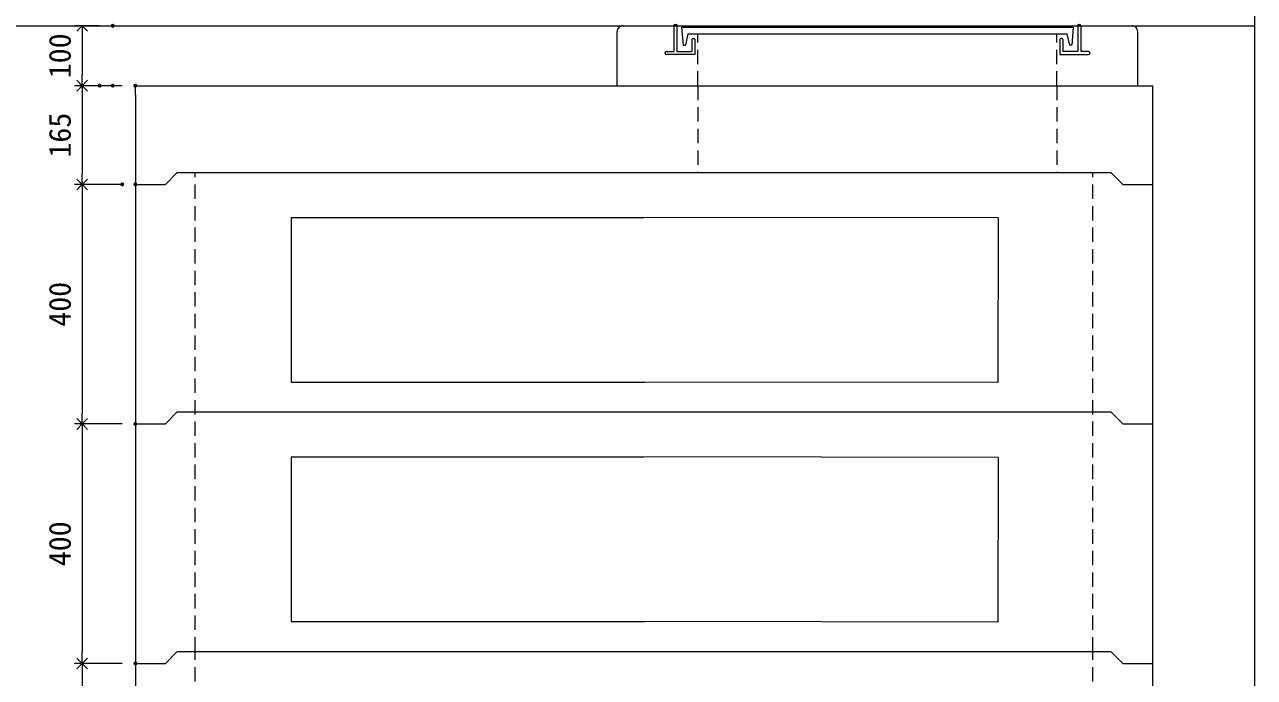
# Model space of a CAD drawing. Units: millimetres, scale not verified. Extents: x -6420 to 6420, y -3029 to 3030.
# Drawn here: x 4365 to 6420, y -659 to 432 of the extents above; entities that cross this region are included whole.
import ezdxf
from ezdxf.enums import TextEntityAlignment as Align

# ---------------------------------------------------------------- set-up
doc = ezdxf.new("R2010")
doc.units = ezdxf.units.MM
doc.header["$LTSCALE"] = 20
doc.header["$PDMODE"] = 32
doc.header["$PDSIZE"] = 4
doc.linetypes.add('DASHED1', pattern=[1.8, 1.2, -0.6])
doc.linetypes.add('USER2', pattern=[50.8, 31.75, -6.35, 6.35, -6.35])
doc.layers.add('0-1_Defpoints', color=7, linetype='Continuous')
for name, color, linetype, lineweight in [('0-2_waku', 7, 'Continuous', 18), ('0-3_gaikei', 7, 'Continuous', 18), ('0-4_kakure', 7, 'DASHED1', 5), ('0-5_sunpou', 7, 'Continuous', 5), ('0-A_futa', 3, 'Continuous', 18), ('0-B_GL', 4, 'Continuous', 18), ('1-2_uchigawa2', 6, 'USER2', 18)]:
    doc.layers.add(name, color=color, linetype=linetype, lineweight=lineweight)
doc.styles.add('ＭＳ ゴシック', font='')
doc.styles.get('ＭＳ ゴシック').set_extended_font_data('MS Gothic')

# ---------------------------------------------------------------- blocks, each defined once
blk = doc.blocks.new('_Open90')
at = {"layer": '0-5_sunpou'}
blk.add_line((0, 0), (-1, 0), dxfattribs=at)
blk.add_lwpolyline([(-0.5, 0.5), (0, 0), (-0.5, -0.5)], dxfattribs=at)
blk = doc.blocks.new('D55')
at = {"layer": '0-1_Defpoints'}
for p in [(7073.38, 2926.83), (7044.21, 2761.83), (7111.24, 2761.83)]:
    blk.add_point(p, dxfattribs=at)
at = {"layer": '0-5_sunpou'}
for p, q in [((7051.38, 2926.83), (7031.21, 2926.83)), ((7044.21, 2908.83), (7044.21, 2779.83)), ((7089.24, 2761.83), (7031.21, 2761.83))]:
    blk.add_line(p, q, dxfattribs=at)
at = {"layer": '0-5_sunpou', "xscale": 18, "yscale": 18}
for p, rotation in [((7044.21, 2926.83), 90), ((7044.21, 2761.83), 270)]:
    blk.add_blockref('_Open90', p, dxfattribs=dict(at, rotation=rotation))
at = {"layer": '0-5_sunpou', "style": 'ＭＳ ゴシック'}
blk.add_text('165', height=36.66, rotation=90, dxfattribs=at).set_placement((7036.21, 2806.83), align=Align.BOTTOM_LEFT)
blk = doc.blocks.new('D56')
at = {"layer": '0-1_Defpoints'}
for p in [(7073.38, 2926.83), (7044.21, 2761.83), (7111.24, 2761.83)]:
    blk.add_point(p, dxfattribs=at)
at = {"layer": '0-5_sunpou'}
for p, q in [((7051.38, 2926.83), (7031.21, 2926.83)), ((7044.21, 2908.83), (7044.21, 2779.83)), ((7089.24, 2761.83), (7031.21, 2761.83))]:
    blk.add_line(p, q, dxfattribs=at)
at = {"layer": '0-5_sunpou', "xscale": 18, "yscale": 18}
for p, rotation in [((7044.21, 2926.83), 90), ((7044.21, 2761.83), 270)]:
    blk.add_blockref('_Open90', p, dxfattribs=dict(at, rotation=rotation))
at = {"layer": '0-5_sunpou', "style": 'ＭＳ ゴシック'}
blk.add_text('165', height=36.66, rotation=90, dxfattribs=at).set_placement((7036.21, 2806.83), align=Align.BOTTOM_LEFT)
blk = doc.blocks.new('D57')
at = {"layer": '0-1_Defpoints'}
for p in [(7133.24, 2761.83), (7044.21, 2361.83), (7133.24, 2361.83)]:
    blk.add_point(p, dxfattribs=at)
at = {"layer": '0-5_sunpou'}
for p, q in [((7111.24, 2761.83), (7031.21, 2761.83)), ((7044.21, 2743.83), (7044.21, 2379.83)), ((7111.24, 2361.83), (7031.21, 2361.83))]:
    blk.add_line(p, q, dxfattribs=at)
at = {"layer": '0-5_sunpou', "xscale": 18, "yscale": 18}
for p, rotation in [((7044.21, 2761.83), 90), ((7044.21, 2361.83), 270)]:
    blk.add_blockref('_Open90', p, dxfattribs=dict(at, rotation=rotation))
at = {"layer": '0-5_sunpou', "style": 'ＭＳ ゴシック'}
blk.add_text('400', height=36.66, rotation=90, dxfattribs=at).set_placement((7036.21, 2524.33), align=Align.BOTTOM_LEFT)
blk = doc.blocks.new('D58')
at = {"layer": '0-1_Defpoints'}
for p in [(7133.24, 2361.83), (7044.21, 1961.83), (7133.24, 1961.83)]:
    blk.add_point(p, dxfattribs=at)
at = {"layer": '0-5_sunpou'}
for p, q in [((7111.24, 2361.83), (7031.21, 2361.83)), ((7044.21, 2343.83), (7044.21, 1979.83)), ((7111.24, 1961.83), (7031.21, 1961.83))]:
    blk.add_line(p, q, dxfattribs=at)
at = {"layer": '0-5_sunpou', "xscale": 18, "yscale": 18}
for p, rotation in [((7044.21, 2361.83), 90), ((7044.21, 1961.83), 270)]:
    blk.add_blockref('_Open90', p, dxfattribs=dict(at, rotation=rotation))
at = {"layer": '0-5_sunpou', "style": 'ＭＳ ゴシック'}
blk.add_text('400', height=36.66, rotation=90, dxfattribs=at).set_placement((7036.21, 2124.33), align=Align.BOTTOM_LEFT)
blk = doc.blocks.new('D50')
at = {"layer": '0-1_Defpoints'}
for p in [(7133.24, 1961.83), (7044.21, 1161.83), (7133.24, 1161.83)]:
    blk.add_point(p, dxfattribs=at)
at = {"layer": '0-5_sunpou'}
for p, q in [((7111.24, 1961.83), (7031.21, 1961.83)), ((7044.21, 1943.83), (7044.21, 1179.83)), ((7111.24, 1161.83), (7031.21, 1161.83))]:
    blk.add_line(p, q, dxfattribs=at)
at = {"layer": '0-5_sunpou', "xscale": 18, "yscale": 18}
for p, rotation in [((7044.21, 1961.83), 90), ((7044.21, 1161.83), 270)]:
    blk.add_blockref('_Open90', p, dxfattribs=dict(at, rotation=rotation))
at = {"layer": '0-5_sunpou', "style": 'ＭＳ ゴシック'}
blk.add_text('800', height=36.66, rotation=90, dxfattribs=at).set_placement((7036.21, 1524.33), align=Align.BOTTOM_LEFT)
blk = doc.blocks.new('D86')
at = {"layer": '0-1_Defpoints'}
for p in [(7095.38, 3026.83), (7044.21, 2926.83), (7095.38, 2926.83)]:
    blk.add_point(p, dxfattribs=at)
at = {"layer": '0-5_sunpou'}
for p, q in [((7073.38, 3026.83), (7031.21, 3026.83)), ((7044.21, 3008.83), (7044.21, 2944.83)), ((7073.38, 2926.83), (7031.21, 2926.83))]:
    blk.add_line(p, q, dxfattribs=at)
at = {"layer": '0-5_sunpou', "xscale": 18, "yscale": 18}
for p, rotation in [((7044.21, 3026.83), 90), ((7044.21, 2926.83), 270)]:
    blk.add_blockref('_Open90', p, dxfattribs=dict(at, rotation=rotation))
at = {"layer": '0-5_sunpou', "style": 'ＭＳ ゴシック'}
blk.add_text('100', height=36.66, rotation=90, dxfattribs=at).set_placement((7036.21, 2939.33), align=Align.BOTTOM_LEFT)
blk = doc.blocks.new('D81')
at = {"layer": '0-1_Defpoints'}
for p in [(7095.38, 3026.83), (7044.21, 2926.83), (7133.24, 2926.83)]:
    blk.add_point(p, dxfattribs=at)
at = {"layer": '0-5_sunpou'}
for p, q in [((7073.38, 3026.83), (7031.21, 3026.83)), ((7044.21, 3008.83), (7044.21, 2944.83)), ((7111.24, 2926.83), (7031.21, 2926.83))]:
    blk.add_line(p, q, dxfattribs=at)
at = {"layer": '0-5_sunpou', "xscale": 18, "yscale": 18}
for p, rotation in [((7044.21, 3026.83), 90), ((7044.21, 2926.83), 270)]:
    blk.add_blockref('_Open90', p, dxfattribs=dict(at, rotation=rotation))
at = {"layer": '0-5_sunpou', "style": 'ＭＳ ゴシック'}
blk.add_text('100', height=36.66, rotation=90, dxfattribs=at).set_placement((7036.21, 2939.33), align=Align.BOTTOM_LEFT)

msp = doc.modelspace()

# ---------------------------------------------------------------- linework, layer by layer
at = {"layer": '0-2_waku'}
for p in [(6420, 3029.6), (6420, 3029.6), (6420, 2673.35)]:
    msp.add_line(p, (6420, -2670.4), dxfattribs=at)
msp.add_lwpolyline([(-1740, 3029.6), (6420, 3029.6), (6420, -2670.4)], dxfattribs=at)
at = {"layer": '0-3_gaikei'}
for p, q in [((5355, 329.6), (5355, 419.6)), ((5365, 429.6), (5450, 429.6)), ((6130, 429.6), (6215, 429.6)), ((6225, 329.6), (6225, 419.6)), ((4550, 314.6), (4550, 329.6)), ((4550, 329.6), (6250, 329.6)), ((4550, 329.6), (6250, 329.6)), ((4550, 329.6), (6250, 329.6)), ((4550, 329.6), (6250, 329.6)), ((4550, 314.6), (4550, 329.6)), ((4550, 329.6), (6250, 329.6)), ((6250, -635.4), (6250, 329.6)), ((4550, 314.6), (4550, -635.4)), ((4550, 164.6), (4600, 164.6)), ((4550, 164.6), (4600, 164.6)), ((4550, 164.6), (4600, 164.6)), ((4550, 164.6), (4600, 164.6)), ((4550, 164.6), (4600, 164.6)), ((4550, 164.6), (4600, 164.6)), ((4550, 164.6), (4600, 164.6)), ((4550, 164.6), (4600, 164.6)), ((4550, 164.6), (4600, 164.6)), ((4550, 164.6), (4600, 164.6)), ((4550, 164.6), (4600, 164.6)), ((4550, 164.6), (4600, 164.6)), ((4550, 164.6), (4600, 164.6)), ((4550, 164.6), (4600, 164.6)), ((4620, 184.6), (4600, 164.6)), ((4620, 184.6), (4600, 164.6)), ((4620, 184.6), (4600, 164.6)), ((4620, 184.6), (4600, 164.6)), ((4620, 184.6), (4600, 164.6)), ((4620, 184.6), (4600, 164.6)), ((4620, 184.6), (4600, 164.6)), ((4620, 184.6), (4600, 164.6)), ((4620, 184.6), (4600, 164.6)), ((4620, 184.6), (4600, 164.6)), ((4620, 184.6), (4600, 164.6)), ((4620, 184.6), (4600, 164.6)), ((4620, 184.6), (4600, 164.6)), ((4620, 184.6), (4600, 164.6)), ((4620, 184.6), (6180, 184.6)), ((4620, 184.6), (6180, 184.6)), ((4620, 184.6), (6180, 184.6)), ((4620, 184.6), (6180, 184.6)), ((4620, 184.6), (6180, 184.6)), ((4620, 184.6), (6180, 184.6)), ((4620, 184.6), (6180, 184.6)), ((4620, 184.6), (6180, 184.6)), ((4620, 184.6), (6180, 184.6)), ((4620, 184.6), (6180, 184.6)), ((4620, 184.6), (6180, 184.6)), ((4620, 184.6), (6180, 184.6)), ((4620, 184.6), (6180, 184.6)), ((4620, 184.6), (6180, 184.6)), ((6180, 184.6), (6200, 164.6)), ((6180, 184.6), (6200, 164.6)), ((6180, 184.6), (6200, 164.6)), ((6180, 184.6), (6200, 164.6)), ((6180, 184.6), (6200, 164.6)), ((6180, 184.6), (6200, 164.6)), ((6180, 184.6), (6200, 164.6)), ((6180, 184.6), (6200, 164.6)), ((6180, 184.6), (6200, 164.6)), ((6180, 184.6), (6200, 164.6)), ((6180, 184.6), (6200, 164.6)), ((6180, 184.6), (6200, 164.6)), ((6180, 184.6), (6200, 164.6)), ((6180, 184.6), (6200, 164.6)), ((6200, 164.6), (6250, 164.6)), ((6200, 164.6), (6250, 164.6)), ((6200, 164.6), (6250, 164.6)), ((6200, 164.6), (6250, 164.6)), ((6200, 164.6), (6250, 164.6)), ((6200, 164.6), (6250, 164.6)), ((6200, 164.6), (6250, 164.6)), ((6200, 164.6), (6250, 164.6)), ((6200, 164.6), (6250, 164.6)), ((6200, 164.6), (6250, 164.6)), ((6200, 164.6), (6250, 164.6)), ((6200, 164.6), (6250, 164.6)), ((6200, 164.6), (6250, 164.6)), ((6200, 164.6), (6250, 164.6)), ((4620, -215.4), (4600, -235.4)), ((4620, -215.4), (4600, -235.4)), ((4620, -215.4), (4600, -235.4)), ((4620, -215.4), (4600, -235.4)), ((4620, -215.4), (4600, -235.4)), ((4620, -215.4), (6180, -215.4)), ((4620, -215.4), (6180, -215.4)), ((4620, -215.4), (6180, -215.4)), ((4620, -215.4), (6180, -215.4)), ((4620, -215.4), (6180, -215.4)), ((6180, -215.4), (6200, -235.4)), ((6180, -215.4), (6200, -235.4)), ((6180, -215.4), (6200, -235.4)), ((6180, -215.4), (6200, -235.4)), ((6180, -215.4), (6200, -235.4)), ((4550, -235.4), (4600, -235.4)), ((4550, -235.4), (4600, -235.4)), ((4550, -235.4), (4600, -235.4)), ((4550, -235.4), (4600, -235.4)), ((4550, -235.4), (4600, -235.4)), ((6200, -235.4), (6250, -235.4)), ((6200, -235.4), (6250, -235.4)), ((6200, -235.4), (6250, -235.4)), ((6200, -235.4), (6250, -235.4)), ((6200, -235.4), (6250, -235.4)), ((4620, -615.4), (4600, -635.4)), ((4620, -615.4), (4600, -635.4)), ((4620, -615.4), (4600, -635.4)), ((4620, -615.4), (4600, -635.4)), ((4620, -615.4), (4600, -635.4)), ((4620, -615.4), (4600, -635.4)), ((4620, -615.4), (4600, -635.4)), ((4620, -615.4), (4600, -635.4)), ((4620, -615.4), (4600, -635.4)), ((4620, -615.4), (4600, -635.4)), ((4620, -615.4), (4600, -635.4)), ((4620, -615.4), (4600, -635.4)), ((4620, -615.4), (4600, -635.4)), ((4620, -615.4), (4600, -635.4)), ((4620, -615.4), (4600, -635.4)), ((4620, -615.4), (4600, -635.4)), ((4620, -615.4), (4600, -635.4)), ((4620, -615.4), (4600, -635.4)), ((4620, -615.4), (4600, -635.4)), ((4620, -615.4), (4600, -635.4)), ((4620, -615.4), (4600, -635.4)), ((4620, -615.4), (4600, -635.4)), ((4620, -615.4), (4600, -635.4)), ((4620, -615.4), (4600, -635.4)), ((4620, -615.4), (4600, -635.4)), ((4620, -615.4), (4600, -635.4)), ((4620, -615.4), (4600, -635.4)), ((4620, -615.4), (4600, -635.4)), ((4620, -615.4), (4600, -635.4)), ((4620, -615.4), (4600, -635.4)), ((4620, -615.4), (4600, -635.4)), ((4620, -615.4), (4600, -635.4)), ((4620, -615.4), (4600, -635.4)), ((4620, -615.4), (4600, -635.4)), ((4620, -615.4), (4600, -635.4)), ((4620, -615.4), (4600, -635.4)), ((4620, -615.4), (6180, -615.4)), ((4620, -615.4), (6180, -615.4)), ((4620, -615.4), (6180, -615.4)), ((4620, -615.4), (6180, -615.4)), ((4620, -615.4), (6180, -615.4)), ((4620, -615.4), (6180, -615.4)), ((4620, -615.4), (6180, -615.4)), ((4620, -615.4), (6180, -615.4)), ((4620, -615.4), (6180, -615.4)), ((4620, -615.4), (6180, -615.4)), ((4620, -615.4), (6180, -615.4)), ((4620, -615.4), (6180, -615.4)), ((4620, -615.4), (6180, -615.4)), ((4620, -615.4), (6180, -615.4)), ((4620, -615.4), (6180, -615.4)), ((4620, -615.4), (6180, -615.4)), ((4620, -615.4), (6180, -615.4)), ((4620, -615.4), (6180, -615.4)), ((4620, -615.4), (6180, -615.4)), ((4620, -615.4), (6180, -615.4)), ((4620, -615.4), (6180, -615.4)), ((4620, -615.4), (6180, -615.4)), ((4620, -615.4), (6180, -615.4)), ((4620, -615.4), (6180, -615.4)), ((4620, -615.4), (6180, -615.4)), ((4620, -615.4), (6180, -615.4)), ((4620, -615.4), (6180, -615.4)), ((4620, -615.4), (6180, -615.4)), ((4620, -615.4), (6180, -615.4)), ((4620, -615.4), (6180, -615.4)), ((4620, -615.4), (6180, -615.4)), ((4620, -615.4), (6180, -615.4)), ((4620, -615.4), (6180, -615.4)), ((4620, -615.4), (6180, -615.4)), ((4620, -615.4), (6180, -615.4)), ((4620, -615.4), (6180, -615.4)), ((6180, -615.4), (6200, -635.4)), ((6180, -615.4), (6200, -635.4)), ((6180, -615.4), (6200, -635.4)), ((6180, -615.4), (6200, -635.4)), ((6180, -615.4), (6200, -635.4)), ((6180, -615.4), (6200, -635.4)), ((6180, -615.4), (6200, -635.4)), ((6180, -615.4), (6200, -635.4)), ((6180, -615.4), (6200, -635.4)), ((6180, -615.4), (6200, -635.4)), ((6180, -615.4), (6200, -635.4)), ((6180, -615.4), (6200, -635.4)), ((6180, -615.4), (6200, -635.4)), ((6180, -615.4), (6200, -635.4)), ((6180, -615.4), (6200, -635.4)), ((6180, -615.4), (6200, -635.4)), ((6180, -615.4), (6200, -635.4)), ((6180, -615.4), (6200, -635.4)), ((6180, -615.4), (6200, -635.4)), ((6180, -615.4), (6200, -635.4)), ((6180, -615.4), (6200, -635.4)), ((6180, -615.4), (6200, -635.4)), ((6180, -615.4), (6200, -635.4)), ((6180, -615.4), (6200, -635.4)), ((6180, -615.4), (6200, -635.4)), ((6180, -615.4), (6200, -635.4)), ((6180, -615.4), (6200, -635.4)), ((6180, -615.4), (6200, -635.4)), ((6180, -615.4), (6200, -635.4)), ((6180, -615.4), (6200, -635.4)), ((6180, -615.4), (6200, -635.4)), ((6180, -615.4), (6200, -635.4)), ((6180, -615.4), (6200, -635.4)), ((6180, -615.4), (6200, -635.4)), ((6180, -615.4), (6200, -635.4)), ((6180, -615.4), (6200, -635.4)), ((4550, -635.4), (4600, -635.4)), ((4550, -635.4), (4600, -635.4)), ((4550, -635.4), (4600, -635.4)), ((4550, -635.4), (4600, -635.4)), ((4550, -635.4), (4600, -635.4)), ((4550, -635.4), (4600, -635.4)), ((4550, -635.4), (4600, -635.4)), ((4550, -635.4), (4600, -635.4)), ((4550, -635.4), (4600, -635.4)), ((4550, -635.4), (4600, -635.4)), ((4550, -635.4), (4600, -635.4)), ((4550, -635.4), (4600, -635.4)), ((4550, -635.4), (4600, -635.4)), ((4550, -635.4), (4600, -635.4)), ((4550, -635.4), (4600, -635.4)), ((4550, -635.4), (4600, -635.4)), ((4550, -635.4), (4600, -635.4)), ((4550, -635.4), (4600, -635.4)), ((4550, -635.4), (4600, -635.4)), ((4550, -635.4), (4600, -635.4)), ((4550, -635.4), (4600, -635.4)), ((4550, -635.4), (4600, -635.4)), ((4550, -635.4), (4600, -635.4)), ((4550, -635.4), (4550, -1535.4)), ((4550, -635.4), (4600, -635.4)), ((4550, -635.4), (4600, -635.4)), ((4550, -635.4), (4600, -635.4)), ((4550, -635.4), (4600, -635.4)), ((4550, -635.4), (4600, -635.4)), ((4550, -635.4), (4600, -635.4)), ((4550, -635.4), (4600, -635.4)), ((4550, -635.4), (4600, -635.4)), ((4550, -635.4), (4600, -635.4)), ((4550, -635.4), (4600, -635.4)), ((4550, -635.4), (4600, -635.4)), ((4550, -635.4), (4600, -635.4)), ((4550, -635.4), (4600, -635.4)), ((6200, -635.4), (6250, -635.4)), ((6200, -635.4), (6250, -635.4)), ((6200, -635.4), (6250, -635.4)), ((6200, -635.4), (6250, -635.4)), ((6200, -635.4), (6250, -635.4)), ((6200, -635.4), (6250, -635.4)), ((6200, -635.4), (6250, -635.4)), ((6200, -635.4), (6250, -635.4)), ((6200, -635.4), (6250, -635.4)), ((6200, -635.4), (6250, -635.4)), ((6200, -635.4), (6250, -635.4)), ((6200, -635.4), (6250, -635.4)), ((6200, -635.4), (6250, -635.4)), ((6200, -635.4), (6250, -635.4)), ((6200, -635.4), (6250, -635.4)), ((6200, -635.4), (6250, -635.4)), ((6200, -635.4), (6250, -635.4)), ((6200, -635.4), (6250, -635.4)), ((6200, -635.4), (6250, -635.4)), ((6200, -635.4), (6250, -635.4)), ((6200, -635.4), (6250, -635.4)), ((6200, -635.4), (6250, -635.4)), ((6200, -635.4), (6250, -635.4)), ((6200, -635.4), (6250, -635.4)), ((6200, -635.4), (6250, -635.4)), ((6200, -635.4), (6250, -635.4)), ((6200, -635.4), (6250, -635.4)), ((6200, -635.4), (6250, -635.4)), ((6200, -635.4), (6250, -635.4)), ((6200, -635.4), (6250, -635.4)), ((6200, -635.4), (6250, -635.4)), ((6200, -635.4), (6250, -635.4)), ((6200, -635.4), (6250, -635.4)), ((6200, -635.4), (6250, -635.4)), ((6200, -635.4), (6250, -635.4)), ((6200, -635.4), (6250, -635.4)), ((6250, -1535.4), (6250, -635.4))]:
    msp.add_line(p, q, dxfattribs=at)
for centre, radius, start, end in [((5364.42, 420.18), 9.44, 86.47383, 183.52617), ((6215.33, 419.93), 9.68, 358.04251, 91.95749)]:
    msp.add_arc(centre, radius, start, end, dxfattribs=at)
at = {"layer": '0-4_kakure'}
for p, q in [((5490, 329.6), (5490, 416.1)), ((6090, 329.6), (6090, 416.1)), ((5490, 329.6), (5490, 184.6)), ((6090, 329.6), (6090, 184.6)), ((4650, -615.4), (4650, 184.6)), ((6150, -615.4), (6150, 184.6)), ((4650, -1385.4), (4650, -615.4)), ((6150, -1385.4), (6150, -615.4))]:
    msp.add_line(p, q, dxfattribs=at)
at = {"layer": '0-A_futa'}
for p, q in [((5452, 431.6), (5455, 431.6)), ((5455, 431.6), (5455, 386.6)), ((6125, 431.6), (6128, 431.6)), ((6125, 431.6), (6125, 386.6)), ((5450, 429.6), (5450, 386.6)), ((5462.81, 427.1), (6117.14, 427.1)), ((5462.81, 427.1), (5465.3, 397.1)), ((5473.33, 416.1), (5469.01, 397.1)), ((5473.33, 416.1), (6106.67, 416.1)), ((6106.67, 416.1), (6110.99, 397.1)), ((6117.14, 427.1), (6114.89, 397.1)), ((6130, 429.6), (6130, 386.6)), ((5465.3, 397.1), (5469.01, 397.1)), ((5480, 406.6), (5480, 386.6)), ((5482, 408.6), (5483, 408.6)), ((5485, 406.6), (5485, 381.6)), ((6095, 406.6), (6095, 381.6)), ((6098, 408.6), (6097, 408.6)), ((6100, 406.6), (6100, 386.6)), ((6114.89, 397.1), (6110.99, 397.1)), ((5435, 384.6), (5435, 383.6)), ((5437, 386.6), (5450, 386.6)), ((5485, 381.6), (5437, 381.6)), ((5455, 386.6), (5480, 386.6)), ((6095, 381.6), (6143, 381.6)), ((6125, 386.6), (6100, 386.6)), ((6143, 386.6), (6130, 386.6)), ((6145, 384.6), (6145, 383.6))]:
    msp.add_line(p, q, dxfattribs=at)
for centre, start, end in [((5452, 429.6), 90, 180), ((6128, 429.6), 0, 90), ((5482, 406.6), 90, 180), ((5483, 406.6), 0, 90), ((6097, 406.6), 90, 180), ((6098, 406.6), 0, 90), ((5437, 384.6), 90, 180), ((5437, 383.6), 180, 270), ((6143, 384.6), 0, 90), ((6143, 383.6), 270, 0)]:
    msp.add_arc(centre, 2, start, end, dxfattribs=at)
at = {"layer": '0-B_GL'}
msp.add_line((-1740, 429.6), (6420, 429.6), dxfattribs=at)
at = {"layer": '1-2_uchigawa2'}
for p, q in [((4810, 109.6), (5400, 109.6)), ((4810, 109.6), (4810, -165.4)), ((5991.55, 108.73), (5401.55, 109.6)), ((5991.55, 108.73), (5991.15, -166.27)), ((4810, -165.4), (5400.53, -165.4)), ((5991.15, -166.27), (5400.61, -165.4)), ((4810, -290.4), (5400, -290.4)), ((4810, -290.4), (4810, -565.4)), ((5991.55, -291.27), (5401.55, -290.4)), ((5991.55, -291.27), (5991.15, -566.27)), ((4810, -565.4), (5400.53, -565.4)), ((5991.15, -566.27), (5400.61, -565.4))]:
    msp.add_line(p, q, dxfattribs=at)

# ---------------------------------------------------------------- block references
at = {"layer": '0-5_sunpou'}
for name in ['D86', 'D81', 'D55', 'D56', 'D57', 'D58', 'D50']:
    msp.add_blockref(name, (-2583.24, -2597.23), dxfattribs=at)

doc.saveas('drawing.dxf')
